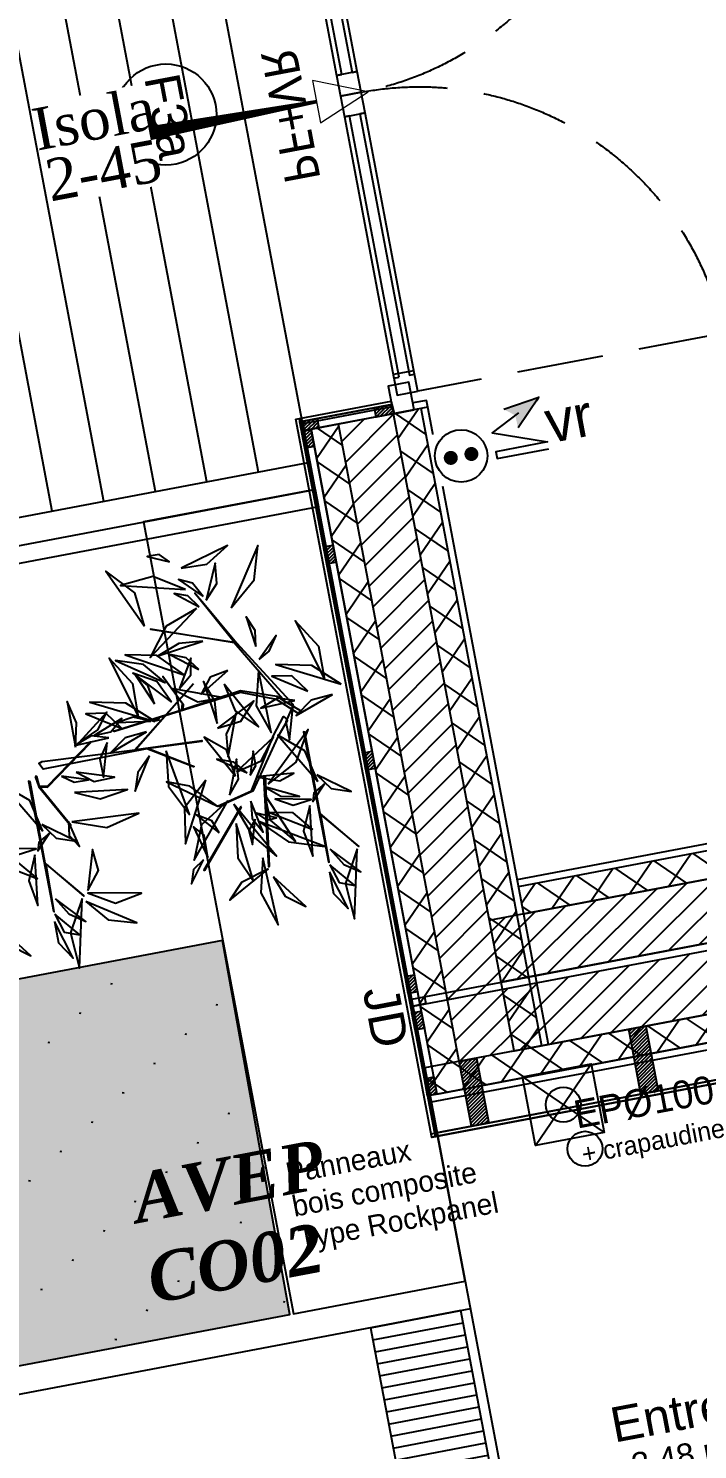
# Model space of a CAD drawing. Header units: centimetres. Extents: x 197412 to 267601, y -375791 to -305433.
# Drawn here: x 208763 to 210676, y -341285 to -337223 of the extents above; entities that cross this region are included whole.
import ezdxf

# ---------------------------------------------------------------- set-up
doc = ezdxf.new("R2010")
doc.units = ezdxf.units.CM
doc.linetypes.add('Style de ligne -2', pattern=[0.694425, 0.48607, -0.208355])
for name, color, linetype in [('3-BAT C-Niveau 0', 250, 'Continuous'), ('prlm-EAU-EPEXT', 145, 'Continuous'), ('prlm-VMC', 62, 'Continuous')]:
    doc.layers.add(name, color=color, linetype=linetype)
doc.layers.add('prlm-ELEC-CFO', color=1, linetype='Continuous', lineweight=25)
doc.styles.add('Futura Book', font='')
doc.styles.add('Futura Std Book', font='')
doc.styles.add('Helvetica', font='arial.ttf')
doc.styles.add('Lucida Grande', font='')
doc.styles.add('prlm-eau-ep', font='timesbi.ttf', dxfattribs={"height": 18})
doc.styles.add('prlm-elec-cfo', font='comic.ttf', dxfattribs={"height": 12})
doc.styles.add('prlm-vmc', font='pala.ttf', dxfattribs={"height": 14})
doc.styles.get('Futura Book').set_extended_font_data('Futura Book')
doc.styles.get('Futura Std Book').set_extended_font_data('Futura Std Book')
doc.styles.get('Lucida Grande').set_extended_font_data('Lucida Grande')
pattern_1 = [(45, (82627.55, 127994.637), (-31.2347524, 39.0434405), [])]
pattern_2 = [(45, (0, 0), (0, -1), [])]

# ---------------------------------------------------------------- blocks, each defined once
blk = doc.blocks.new('PORTE FENETRE TYPE 2')
at = {"linetype": 'Style de ligne -2', "ltscale": 50.8}
for p, q in [((6.05, 105), (6.05, 16)), ((180, 16), (180, 105))]:
    blk.add_line(p, q, dxfattribs=at)
at = {"linetype": 'Continuous', "lineweight": 25, "flags": 128}
for points in [[(1, 18), (3, 18), (3, 14)], [(184.71, 18), (183, 18), (183, 14)], [(3, 8), (3, -18), (1, -18)], [(183, 8), (183, -18), (184.71, -18)]]:
    blk.add_lwpolyline(points, dxfattribs=at)
at = {"linetype": 'Continuous', "flags": 128}
for points in [[(1, 14), (9, 14), (9, 8), (1, 8)], [(6, 16), (12, 16), (12, 10), (6, 10)], [(11, 16), (87, 16), (87, 14.5), (11, 14.5)], [(87, 16), (93, 16), (93, 10), (87, 10)], [(93, 16), (99, 16), (99, 10), (93, 10)], [(99, 16), (176, 16), (176, 14.5), (99, 14.5)], [(174, 16), (180, 16), (180, 10), (174, 10)], [(177, 14), (184.71, 14), (184.71, 8), (177, 8)], [(11, 11.5), (87, 11.5), (87, 10), (11, 10)], [(99, 11.5), (176, 11.5), (176, 10), (99, 10)]]:
    blk.add_lwpolyline(points, close=True, dxfattribs=at)
at = {"linetype": 'Style de ligne -2', "ltscale": 50.8}
for centre, start, end in [((4, 16), 0, 88.4219), ((182, 16), 91.2873, 180)]:
    blk.add_arc(centre, 89, start, end, dxfattribs=at)
at = {"insert": (70.68, 0.04), "char_height": 10.161, "attachment_point": 1, "line_spacing_factor": 0.978845, "style": 'Lucida Grande'}
blk.add_mtext('PF+VR ', dxfattribs=at)
blk = doc.blocks.new('Groupe-257-1')
at = {"linetype": 'Continuous', "flags": 128}
for points in [[(12709.45, -46717.68), (12703.08, -46713.51), (12692.8, -46711.51), (12656.7, -46722.73), (12656.49, -46722.56), (12675.94, -46716.52), (12676.22, -46714.81), (12670.53, -46707), (12676.39, -46714.9), (12676.23, -46716.41), (12692.75, -46710.97), (12703.15, -46712.64), (12705.37, -46714.03), (12690.93, -46697.33), (12666.99, -46693.44), (12690.93, -46697.13), (12679.74, -46683.11), (12681.84, -46685.53), (12691.57, -46697.33), (12707.85, -46714.94), (12707.34, -46715.14), (12705.37, -46714.03), (12709.68, -46716.62)], [(12679.34, -46709.11), (12662.8, -46727.8), (12681.7, -46725.28), (12681.68, -46725.52), (12666.45, -46727.59), (12679.53, -46732.71), (12679.36, -46732.8), (12666.03, -46727.65), (12636.35, -46733.48), (12635.09, -46731.87), (12636.06, -46731.31), (12662.51, -46727.91), (12679.15, -46709.28)], [(12634.11, -46735.52), (12635.11, -46738.47), (12644.27, -46749.64), (12644.24, -46749.46), (12635.29, -46738.51), (12637.6, -46738.61), (12649.88, -46725.95), (12649.92, -46725.69), (12637.52, -46738.43), (12635.34, -46738.38), (12634.58, -46735.51)], [(12700.94, -46761.19), (12700.82, -46761.41), (12699.4, -46735.43), (12699.79, -46735.45)], [(12693, -46744.25), (12692.81, -46744.25), (12682.29, -46762.34), (12682.55, -46762.3)]]:
    blk.add_lwpolyline(points, close=True, dxfattribs=at)
for points in [[(12706.2, -46719.44), (12703.46, -46724.23), (12696.32, -46739.71), (12686.52, -46744.18), (12686.18, -46744.01), (12695.92, -46739.64), (12702.22, -46723.86), (12705.03, -46718.42), (12706.16, -46719.34)], [(12718.11, -46759.96), (12715.76, -46746.48), (12726.58, -46755.6), (12726.52, -46755.46), (12715.54, -46746.17), (12711.19, -46722.9), (12710.75, -46722.78), (12717.89, -46759.95), (12718.13, -46760.06), (12718.12, -46759.99)], [(12639.52, -46774.1), (12637.17, -46760.62), (12647.99, -46769.74), (12647.93, -46769.6), (12636.95, -46760.31), (12632.6, -46737.05), (12632.16, -46736.92), (12639.3, -46774.09), (12639.54, -46774.21), (12639.53, -46774.14)]]:
    blk.add_lwpolyline(points, dxfattribs=at)
at = {"linetype": 'Continuous'}
for points in [[(12675.82, -46675.98, -212.86), (12683.09, -46674.91, -209.91), (12689.05, -46669.5, -208.14), (12689.05, -46669.5, -208.14), (12675.82, -46675.98, -212.86)], [(12675.82, -46675.98, -212.86), (12683.09, -46674.91, -209.91), (12689.05, -46669.5, -208.14), (12689.05, -46669.5, -208.14), (12675.82, -46675.98, -212.86)], [(12690.08, -46687.33, -223.66), (12696.63, -46679.31, -222.36), (12697.7, -46669.57, -219.58), (12697.7, -46669.57, -219.58), (12690.08, -46687.33, -223.66)], [(12672.43, -46674.15, -211.21), (12669.48, -46672.08, -209.03), (12666.09, -46672.66, -206.71), (12666.09, -46672.66, -206.71), (12672.43, -46674.15, -211.21)], [(12672.43, -46674.15, -211.21), (12669.48, -46672.08, -209.03), (12666.09, -46672.66, -206.71), (12666.09, -46672.66, -206.71), (12672.43, -46674.15, -211.21)], [(12682.94, -46685.17, -232.48), (12686.01, -46680.36, -232.45), (12685.54, -46674.59, -231.83), (12685.54, -46674.59, -231.83), (12682.94, -46685.17, -232.48)], [(12665.32, -46692.6, -215.07), (12662.59, -46683.08, -213.8), (12654.31, -46676.83, -214.42), (12654.31, -46676.83, -214.42), (12665.32, -46692.6, -215.07)], [(12676.99, -46682.08, -228.35), (12667.69, -46678.4, -229.1), (12658.48, -46680.93, -232.12), (12658.48, -46680.93, -232.12), (12676.99, -46682.08, -228.35)], [(12682.12, -46684.07, -232.75), (12679.06, -46680.33, -233.5), (12675.01, -46679.23, -235.42), (12675.01, -46679.23, -235.42), (12682.12, -46684.07, -232.75)], [(12680.92, -46687.03, -229.3), (12677.72, -46683.94, -228.25), (12673.78, -46683.25, -226.49), (12673.78, -46683.25, -226.49), (12680.92, -46687.03, -229.3)], [(12680.19, -46687.57, -228.97), (12671.48, -46692.57, -227.8), (12666.95, -46701.58, -227.09), (12666.95, -46701.58, -227.09), (12680.19, -46687.57, -228.97)], [(12697.18, -46698.43, -172.05), (12696.97, -46693.8, -171.7), (12694.35, -46689.96, -172.02), (12694.35, -46689.96, -172.02), (12697.18, -46698.43, -172.05)], [(12697.18, -46698.43, -172.05), (12696.97, -46693.8, -171.7), (12694.35, -46689.96, -172.02), (12694.35, -46689.96, -172.02), (12697.18, -46698.43, -172.05)], [(12716.82, -46707.88, -194.97), (12715.19, -46698.37, -192.57), (12708.39, -46691.07, -191.31), (12708.39, -46691.07, -191.31), (12716.82, -46707.88, -194.97)], [(12698.07, -46702.13, -171.59), (12700.98, -46699.74, -169.03), (12702.93, -46695.29, -167.96), (12702.93, -46695.29, -167.96), (12698.07, -46702.13, -171.59)], [(12681.98, -46696.85, -196.26), (12675.11, -46697.57, -195.05), (12669.26, -46701.05, -196.39), (12669.26, -46701.05, -196.39), (12681.98, -46696.85, -196.26)], [(12663.64, -46718.59, -194.97), (12662.02, -46709.09, -192.57), (12655.22, -46701.78, -191.31), (12655.22, -46701.78, -191.31), (12663.64, -46718.59, -194.97)], [(12671.33, -46708.81, -201.48), (12665.07, -46703.51, -202.35), (12657.02, -46702.44, -201.76), (12657.02, -46702.44, -201.76), (12671.33, -46708.81, -201.48)], [(12676.89, -46706.55, -207.25), (12668.83, -46700.93, -205.29), (12659.77, -46700.76, -201.98), (12659.77, -46700.76, -201.98), (12676.89, -46706.55, -207.25)], [(12680.86, -46704.98, -195.33), (12677.25, -46701.6, -195.1), (12672.53, -46700.72, -194.26), (12672.53, -46700.72, -194.26), (12680.86, -46704.98, -195.33)], [(12675.31, -46710.4, -215.21), (12678.57, -46706.45, -213.09), (12678.58, -46701.72, -210.46), (12678.58, -46701.72, -210.46), (12675.31, -46710.4, -215.21)], [(12721.53, -46709.13, -206.43), (12713.12, -46703.86, -204.4), (12702.87, -46703.59, -204.36), (12702.87, -46703.59, -204.36), (12721.53, -46709.13, -206.43)], [(12721.53, -46709.13, -206.43), (12713.12, -46703.86, -204.4), (12702.87, -46703.59, -204.36), (12702.87, -46703.59, -204.36), (12721.53, -46709.13, -206.43)], [(12673.01, -46714.33, -207.16), (12668.83, -46708.41, -205.48), (12662.02, -46706.06, -203.83), (12662.02, -46706.06, -203.83), (12673.01, -46714.33, -207.16)], [(12673.01, -46714.33, -207.16), (12668.83, -46708.41, -205.48), (12662.02, -46706.06, -203.83), (12662.02, -46706.06, -203.83), (12673.01, -46714.33, -207.16)], [(12668.21, -46714.83, -210.84), (12666.26, -46709.5, -209.98), (12662.71, -46706.61, -207.2), (12662.71, -46706.61, -207.2), (12668.21, -46714.83, -210.84)], [(12689.16, -46705.22, -184.69), (12684.09, -46707.14, -183.17), (12681.53, -46712.06, -181.63), (12681.53, -46712.06, -181.63), (12689.16, -46705.22, -184.69)], [(12697.88, -46705.26, -176.08), (12697.21, -46715.34, -174.79), (12701.48, -46722.98, -170.69), (12701.48, -46722.98, -170.69), (12697.88, -46705.26, -176.08)], [(12711.98, -46711.13, -194.21), (12707.45, -46706.76, -192.81), (12701.7, -46706.9, -190.06), (12701.7, -46706.9, -190.06), (12711.98, -46711.13, -194.21)], [(12711.98, -46711.13, -194.21), (12707.45, -46706.76, -192.81), (12701.7, -46706.9, -190.06), (12701.7, -46706.9, -190.06), (12711.98, -46711.13, -194.21)], [(12673.07, -46710.38, -188.89), (12680.57, -46714.24, -185.79), (12687.53, -46712.94, -181.22), (12687.53, -46712.94, -181.22), (12673.07, -46710.38, -188.89)], [(12686.1, -46720.42, -200.44), (12685.4, -46714.01, -199.26), (12682.16, -46708.4, -200.49), (12682.16, -46708.4, -200.49), (12686.1, -46720.42, -200.44)], [(12688.05, -46709.12, -205.3), (12691.2, -46716.76, -204.92), (12697.91, -46721.36, -203.9), (12697.91, -46721.36, -203.9), (12688.05, -46709.12, -205.3)], [(12719.02, -46712.11, -199.98), (12712.98, -46713.78, -200.36), (12708.67, -46718.16, -199.46), (12708.67, -46718.16, -199.46), (12719.02, -46712.11, -199.98)], [(12645.58, -46727.22, -183.78), (12645.86, -46720.19, -183.14), (12643.22, -46714.13, -184.94), (12643.22, -46714.13, -184.94), (12645.58, -46727.22, -183.78)], [(12668.35, -46719.84, -206.43), (12659.95, -46714.57, -204.4), (12649.69, -46714.3, -204.36), (12649.69, -46714.3, -204.36), (12668.35, -46719.84, -206.43)], [(12668.35, -46719.84, -206.43), (12659.95, -46714.57, -204.4), (12649.69, -46714.3, -204.36), (12649.69, -46714.3, -204.36), (12668.35, -46719.84, -206.43)], [(12686.18, -46721.77, -200.73), (12692.87, -46719.76, -197.34), (12696.57, -46713.97, -193.77), (12696.57, -46713.97, -193.77), (12686.18, -46721.77, -200.73)], [(12686.18, -46721.77, -200.73), (12692.87, -46719.76, -197.34), (12696.57, -46713.97, -193.77), (12696.57, -46713.97, -193.77), (12686.18, -46721.77, -200.73)], [(12708.28, -46713.84, -183.73), (12703.29, -46713.19, -181.29), (12698.6, -46716.02, -179.52), (12698.6, -46716.02, -179.52), (12708.28, -46713.84, -183.73)], [(12707.79, -46715.09, -183.47), (12705.71, -46719.93, -183.7), (12706.73, -46725.04, -184.07), (12706.73, -46725.04, -184.07), (12707.79, -46715.09, -183.47)], [(12707.79, -46715.09, -183.47), (12705.71, -46719.93, -183.7), (12706.73, -46725.04, -184.07), (12706.73, -46725.04, -184.07), (12707.79, -46715.09, -183.47)], [(12646.59, -46725.95, -176.88), (12652.01, -46722.22, -176.9), (12654.56, -46717.18, -174.04), (12654.56, -46717.18, -174.04), (12646.59, -46725.95, -176.88)], [(12658.81, -46721.84, -194.21), (12654.28, -46717.47, -192.81), (12648.52, -46717.61, -190.06), (12648.52, -46717.61, -190.06), (12658.81, -46721.84, -194.21)], [(12658.81, -46721.84, -194.21), (12654.28, -46717.47, -192.81), (12648.52, -46717.61, -190.06), (12648.52, -46717.61, -190.06), (12658.81, -46721.84, -194.21)], [(12650.9, -46723.87, -161.32), (12655.72, -46722.79, -161.24), (12658.83, -46718.97, -160.95), (12658.83, -46718.97, -160.95), (12650.9, -46723.87, -161.32)], [(12667.14, -46719.72, -223.21), (12662.05, -46718.63, -222.61), (12657.62, -46720.16, -220.88), (12657.62, -46720.16, -220.88), (12667.14, -46719.72, -223.21)], [(12667.14, -46719.72, -223.21), (12662.05, -46718.63, -222.61), (12657.62, -46720.16, -220.88), (12657.62, -46720.16, -220.88), (12667.14, -46719.72, -223.21)], [(12669.59, -46719.33, -203.84), (12669.49, -46719.1, -203.87), (12667.81, -46719.55, -202.04), (12667.91, -46719.77, -202.02), (12669.59, -46719.33, -203.84)], [(12691.5, -46717.4, -185.42), (12688.63, -46723.5, -185.31), (12689.27, -46729.97, -184.01), (12689.27, -46729.97, -184.01), (12691.5, -46717.4, -185.42)], [(12655.1, -46724.55, -183.73), (12650.11, -46723.91, -181.29), (12645.43, -46726.73, -179.52), (12645.43, -46726.73, -179.52), (12655.1, -46724.55, -183.73)], [(12665.84, -46722.83, -199.98), (12659.8, -46724.49, -200.36), (12655.5, -46728.87, -199.46), (12655.5, -46728.87, -199.46), (12665.84, -46722.83, -199.98)], [(12691.34, -46735.46, -210.57), (12688.75, -46727.89, -206.9), (12682.38, -46724.3, -202.54), (12682.38, -46724.3, -202.54), (12691.34, -46735.46, -210.57)], [(12700.71, -46737.75, -204.31), (12708.7, -46731.45, -204.16), (12712.06, -46722.11, -202.67), (12712.06, -46722.11, -202.67), (12700.71, -46737.75, -204.31)], [(12714.89, -46737.03, -178.9), (12711.18, -46728.26, -176.01), (12703.45, -46723.78, -172.29), (12703.45, -46723.78, -172.29), (12714.89, -46737.03, -178.9)], [(12714.89, -46737.03, -178.9), (12711.18, -46728.26, -176.01), (12703.45, -46723.78, -172.29), (12703.45, -46723.78, -172.29), (12714.89, -46737.03, -178.9)], [(12654.61, -46725.8, -183.47), (12652.53, -46730.64, -183.7), (12653.55, -46735.76, -184.07), (12653.55, -46735.76, -184.07), (12654.61, -46725.8, -183.47)], [(12654.61, -46725.8, -183.47), (12652.53, -46730.64, -183.7), (12653.55, -46735.76, -184.07), (12653.55, -46735.76, -184.07), (12654.61, -46725.8, -183.47)], [(12671.51, -46728.26, -225.36), (12672.14, -46738.38, -224.7), (12678.22, -46746.42, -224), (12678.22, -46746.42, -224), (12671.51, -46728.26, -225.36)], [(12691.58, -46734.24, -217.22), (12698.66, -46731.05, -219.34), (12702.2, -46724.34, -221.55), (12702.2, -46724.34, -221.55), (12691.58, -46734.24, -217.22)], [(12695.54, -46735.22, -202.35), (12697.13, -46732.41, -200.21), (12696.41, -46728.36, -199.09), (12696.41, -46728.36, -199.09), (12695.54, -46735.22, -202.35)], [(12666.73, -46729.67, -228.81), (12663.41, -46734.41, -229.15), (12662.61, -46739.73, -227.32), (12662.61, -46739.73, -227.32), (12666.73, -46729.67, -228.81)], [(12694.64, -46734.52, -202.12), (12690.81, -46731.48, -201.54), (12686.01, -46730.62, -202.14), (12686.01, -46730.62, -202.14), (12694.64, -46734.52, -202.12)], [(12689.63, -46740.93, -199.77), (12692.18, -46736.36, -197.57), (12691.6, -46730.65, -196.35), (12691.6, -46730.65, -196.35), (12689.63, -46740.93, -199.77)], [(12641.61, -46735.44, -197.01), (12645.2, -46737.2, -196.39), (12649.28, -46736.51, -196.61), (12649.28, -46736.51, -196.61), (12641.61, -46735.44, -197.01)], [(12645.83, -46734.31, -186.16), (12650.96, -46736.95, -185.75), (12656.7, -46735.74, -185.13), (12656.7, -46735.74, -185.13), (12645.83, -46734.31, -186.16)], [(12697.25, -46735.69, -198.87), (12703.98, -46736.79, -195.41), (12707.99, -46734.65, -190.33), (12707.99, -46734.65, -190.33), (12697.25, -46735.69, -198.87)], [(12714.55, -46735.11, -207.06), (12718.67, -46739, -208.24), (12724.38, -46739.86, -209.24), (12724.38, -46739.86, -209.24), (12714.55, -46735.11, -207.06)], [(12636.29, -46751.17, -178.9), (12632.58, -46742.4, -176.01), (12624.86, -46737.92, -172.29), (12624.86, -46737.92, -172.29), (12636.29, -46751.17, -178.9)], [(12636.29, -46751.17, -178.9), (12632.58, -46742.4, -176.01), (12624.86, -46737.92, -172.29), (12624.86, -46737.92, -172.29), (12636.29, -46751.17, -178.9)], [(12645.33, -46740.13, -247.3), (12652.69, -46741.96, -244.69), (12660.45, -46739.31, -243.35), (12660.45, -46739.31, -243.35), (12645.33, -46740.13, -247.3)], [(12645.33, -46740.13, -247.3), (12652.69, -46741.96, -244.69), (12660.45, -46739.31, -243.35), (12660.45, -46739.31, -243.35), (12645.33, -46740.13, -247.3)], [(12686.18, -46744.01, -197.23), (12678.3, -46738.34, -194.28), (12671.56, -46737.07, -188.42), (12671.56, -46737.07, -188.42), (12686.18, -46744.01, -197.23)], [(12682.89, -46736.61, -220.85), (12676.73, -46744.53, -221.31), (12677.02, -46754.79, -222.56), (12677.02, -46754.79, -222.56), (12682.89, -46736.61, -220.85)], [(12699.62, -46738.55, -204.62), (12704.31, -46741.17, -205.07), (12709.61, -46741.25, -204.23), (12709.61, -46741.25, -204.23), (12699.62, -46738.55, -204.62)], [(12716.76, -46737.61, -177.75), (12713.72, -46740.19, -175.38), (12713.46, -46742.67, -172.12), (12713.46, -46742.67, -172.12), (12716.76, -46737.61, -177.75)], [(12689.18, -46742.55, -220.09), (12681.59, -46749.42, -220.53), (12679.49, -46759.43, -219.34), (12679.49, -46759.43, -219.34), (12689.18, -46742.55, -220.09)], [(12690.87, -46743.45, -210.1), (12696.2, -46752.53, -209.96), (12703.01, -46758.31, -205.95), (12703.01, -46758.31, -205.95), (12690.87, -46743.45, -210.1)], [(12695.68, -46742.61, -207.72), (12696.06, -46747.58, -206.62), (12699.25, -46751.48, -205.86), (12699.25, -46751.48, -205.86), (12695.68, -46742.61, -207.72)], [(12699.6, -46740.65, -233.25), (12701.27, -46748.03, -238.65), (12708.49, -46754.14, -241.93), (12708.49, -46754.14, -241.93), (12699.6, -46740.65, -233.25)], [(12702.61, -46741.92, -229.03), (12707.8, -46743.71, -227.48), (12712.95, -46742.09, -225.66), (12712.95, -46742.09, -225.66), (12702.61, -46741.92, -229.03)], [(12712.59, -46743.84, -200.41), (12710.81, -46751.23, -200.32), (12713.45, -46758.3, -200.54), (12713.45, -46758.3, -200.54), (12712.59, -46743.84, -200.41)], [(12643.56, -46748.42, -179.83), (12643.81, -46752.46, -178.67), (12646.78, -46755.56, -177.99), (12646.78, -46755.56, -177.99), (12643.56, -46748.42, -179.83)], [(12644.55, -46748.5, -179.52), (12654.53, -46750.17, -178.73), (12663.71, -46746.05, -177.91), (12663.71, -46746.05, -177.91), (12644.55, -46748.5, -179.52)], [(12686.67, -46751.68, -218.46), (12684.52, -46748.22, -216.39), (12680.08, -46746.49, -215.43), (12680.08, -46746.49, -215.43), (12686.67, -46751.68, -218.46)], [(12696.98, -46747.74, -213.12), (12695.13, -46750.97, -210.71), (12696.18, -46755.03, -208.62), (12696.18, -46755.03, -208.62), (12696.98, -46747.74, -213.12)], [(12696.98, -46747.74, -213.12), (12695.13, -46750.97, -210.71), (12696.18, -46755.03, -208.62), (12696.18, -46755.03, -208.62), (12696.98, -46747.74, -213.12)], [(12697.31, -46746.08, -212.09), (12700.31, -46748.01, -209.87), (12703, -46747.37, -207.1), (12703, -46747.37, -207.1), (12697.31, -46746.08, -212.09)], [(12697.31, -46746.08, -212.09), (12700.31, -46748.01, -209.87), (12703, -46747.37, -207.1), (12703, -46747.37, -207.1), (12697.31, -46746.08, -212.09)], [(12698.03, -46748.39, -212.64), (12706.49, -46754.24, -211.07), (12716.82, -46755.54, -212.06), (12716.82, -46755.54, -212.06), (12698.03, -46748.39, -212.64)], [(12698.03, -46748.39, -212.64), (12706.49, -46754.24, -211.07), (12716.82, -46755.54, -212.06), (12716.82, -46755.54, -212.06), (12698.03, -46748.39, -212.64)], [(12713.43, -46750.66, -189.87), (12707.78, -46745.96, -186.93), (12701, -46745.84, -183.27), (12701, -46745.84, -183.27), (12713.43, -46750.66, -189.87)], [(12638.17, -46751.75, -177.75), (12635.13, -46754.34, -175.38), (12634.87, -46756.82, -172.12), (12634.87, -46756.82, -172.12), (12638.17, -46751.75, -177.75)], [(12635.96, -46749.26, -207.06), (12640.08, -46753.14, -208.24), (12645.79, -46754, -209.24), (12645.79, -46754, -209.24), (12635.96, -46749.26, -207.06)], [(12683.43, -46758.73, -202.5), (12682.41, -46752.33, -200.11), (12679.36, -46749.9, -195.35), (12679.36, -46749.9, -195.35), (12683.43, -46758.73, -202.5)], [(12691.47, -46748.97, -221.24), (12691.97, -46758.77, -218.96), (12696.47, -46765.5, -214.31), (12696.47, -46765.5, -214.31), (12691.47, -46748.97, -221.24)], [(12624.02, -46756.06, -229.03), (12629.21, -46757.85, -227.48), (12634.36, -46756.23, -225.66), (12634.36, -46756.23, -225.66), (12624.02, -46756.06, -229.03)], [(12649.15, -46768.14, -181.99), (12652.15, -46762.4, -181.12), (12650.42, -46756.41, -179.03), (12650.42, -46756.41, -179.03), (12649.15, -46768.14, -181.99)], [(12718.42, -46756.37, -186.97), (12722.26, -46760.68, -187.38), (12727.15, -46762.85, -185.5), (12727.15, -46762.85, -185.5), (12718.42, -46756.37, -186.97)], [(12726.08, -46756.24, -186.41), (12722.78, -46766.11, -187.61), (12725.34, -46776.21, -186.97), (12725.34, -46776.21, -186.97), (12726.08, -46756.24, -186.41)], [(12634.84, -46764.8, -189.87), (12629.18, -46760.11, -186.93), (12622.41, -46759.99, -183.27), (12622.41, -46759.99, -183.27), (12634.84, -46764.8, -189.87)], [(12634, -46757.98, -200.41), (12632.22, -46765.37, -200.32), (12634.86, -46772.44, -200.54), (12634.86, -46772.44, -200.54), (12634, -46757.98, -200.41)], [(12682.19, -46759.37, -211.6), (12679.3, -46762.17, -211.07), (12678.72, -46766.27, -211.1), (12678.72, -46766.27, -211.1), (12682.19, -46759.37, -211.6)], [(12699.11, -46758.82, -223.19), (12698.54, -46768.83, -225.59), (12703.56, -46778, -225.79), (12703.56, -46778, -225.79), (12699.11, -46758.82, -223.19)], [(12699.11, -46758.82, -223.19), (12698.54, -46768.83, -225.59), (12703.56, -46778, -225.79), (12703.56, -46778, -225.79), (12699.11, -46758.82, -223.19)], [(12718.3, -46760.78, -174.58), (12720.94, -46765.87, -172.2), (12725.44, -46766.69, -168.43), (12725.44, -46766.69, -168.43), (12718.3, -46760.78, -174.58)], [(12700.74, -46761.91, -214.21), (12693.06, -46765.87, -211.43), (12689.68, -46770.95, -206.15), (12689.68, -46770.95, -206.15), (12700.74, -46761.91, -214.21)], [(12702.22, -46764.26, -215.73), (12705.57, -46769.73, -216.78), (12711.4, -46772.67, -215.22), (12711.4, -46772.67, -215.22), (12702.22, -46764.26, -215.73)], [(12702.22, -46764.26, -215.73), (12705.57, -46769.73, -216.78), (12711.4, -46772.67, -215.22), (12711.4, -46772.67, -215.22), (12702.22, -46764.26, -215.73)], [(12718.17, -46762.85, -174.84), (12719.31, -46768.98, -175.45), (12723.49, -46773.29, -176.76), (12723.49, -46773.29, -176.76), (12718.17, -46762.85, -174.84)], [(12648.99, -46768.84, -182.25), (12657.06, -46771.81, -178.08), (12664.45, -46768.9, -173.29), (12664.45, -46768.9, -173.29), (12648.99, -46768.84, -182.25)], [(12639.83, -46770.52, -186.97), (12643.67, -46774.82, -187.38), (12648.56, -46776.99, -185.5), (12648.56, -46776.99, -185.5), (12639.83, -46770.52, -186.97)], [(12647.49, -46770.39, -186.41), (12644.19, -46780.26, -187.61), (12646.75, -46790.36, -186.97), (12646.75, -46790.36, -186.97), (12647.49, -46770.39, -186.41)], [(12648.58, -46771.29, -186.4), (12654.97, -46776.54, -186.75), (12663.17, -46777.38, -187), (12663.17, -46777.38, -187), (12648.58, -46771.29, -186.4)], [(12639.58, -46777, -174.84), (12640.72, -46783.12, -175.45), (12644.9, -46787.44, -176.76), (12644.9, -46787.44, -176.76), (12639.58, -46777, -174.84)], [(12639.7, -46774.93, -174.58), (12642.35, -46780.01, -172.2), (12646.85, -46780.83, -168.43), (12646.85, -46780.83, -168.43), (12639.7, -46774.93, -174.58)], [(12623.63, -46778.4, -215.73), (12626.98, -46783.88, -216.78), (12632.8, -46786.81, -215.22), (12632.8, -46786.81, -215.22), (12623.63, -46778.4, -215.73)], [(12623.63, -46778.4, -215.73), (12626.98, -46783.88, -216.78), (12632.8, -46786.81, -215.22), (12632.8, -46786.81, -215.22), (12623.63, -46778.4, -215.73)]]:
    blk.add_polyline3d(points, dxfattribs=at)
blk = doc.blocks.new('Groupe-261-1')
blk.add_blockref('Groupe-257-1', (0, 0))
blk = doc.blocks.new('Groupe-378-1')
at = {"linetype": 'Continuous'}
for p, q in [((12741.73, -46799.22), (13089.33, -46733.39)), ((12742.1, -46801.17), (13089.7, -46735.34))]:
    blk.add_line(p, q, dxfattribs=at)
at = {"linetype": 'Continuous', "lineweight": 25, "flags": 128}
blk.add_lwpolyline([(12741.73, -46799.22), (12745.34, -46798.54), (12745.7, -46800.49), (12742.1, -46801.17)], dxfattribs=at)
blk = doc.blocks.new('Groupe-418-1')
at = {"linetype": 'Continuous'}
blk.add_circle((12671.42, -46546.34), 14.45, dxfattribs=at)
at = {"insert": (12675.12, -46533.93), "char_height": 10.087, "attachment_point": 1, "rotation": 280.7236, "line_spacing_factor": 0.834288, "style": 'Helvetica'}
blk.add_mtext('F3a', dxfattribs=at)
blk = doc.blocks.new('Groupe-423-1')
at = {"linetype": 'Continuous'}
h = blk.add_hatch(dxfattribs=at)
h.set_pattern_fill('BOIS 45', color=256, style=0, pattern_type=2)
h.set_pattern_definition(pattern_2)
h.paths.add_polyline_path([(12736.5, -46631.87), (12731.58, -46632.8), (12731.08, -46630.14), (12735.99, -46629.21)])
h = blk.add_hatch(dxfattribs=at)
h.set_pattern_fill('BOIS 45', color=256, style=0, pattern_type=2)
h.set_pattern_definition(pattern_2)
h.paths.add_polyline_path([(12715.18, -46635.9), (12710.26, -46636.84), (12709.76, -46634.18), (12714.67, -46633.25)])
h = blk.add_hatch(dxfattribs=at)
h.set_pattern_fill('BOIS 45', color=256, style=0, pattern_type=2)
h.set_pattern_definition(pattern_2)
h.paths.add_polyline_path([(12712.92, -46636.33), (12713.85, -46641.25), (12711.19, -46641.75), (12710.26, -46636.84)])
h = blk.add_hatch(dxfattribs=at)
h.set_pattern_fill('BOIS 45', color=256, style=0, pattern_type=2)
h.set_pattern_definition(pattern_2)
h.paths.add_polyline_path([(12719.18, -46669.4), (12720.11, -46674.31), (12717.46, -46674.82), (12716.53, -46669.9)])
h = blk.add_hatch(dxfattribs=at)
h.set_pattern_fill('BOIS 45', color=256, style=0, pattern_type=2)
h.set_pattern_definition(pattern_2)
h.paths.add_polyline_path([(12730.34, -46728.35), (12731.27, -46733.27), (12728.62, -46733.77), (12727.69, -46728.85)])
h = blk.add_hatch(dxfattribs=at)
h.set_pattern_fill('BOIS 45', color=256, style=0, pattern_type=2)
h.set_pattern_definition(pattern_2)
h.paths.add_polyline_path([(12742.44, -46792.22), (12743.37, -46797.13), (12740.72, -46797.63), (12739.78, -46792.72)])
h = blk.add_hatch(dxfattribs=at)
h.set_pattern_fill('BOIS 45', color=256, style=0, pattern_type=2)
h.set_pattern_definition(pattern_2)
h.paths.add_polyline_path([(12742.69, -46808.05), (12741.76, -46803.13), (12744.41, -46802.63), (12745.34, -46807.54)])
h = blk.add_hatch(dxfattribs=at)
h.set_pattern_fill('BOIS 45', color=256, style=0, pattern_type=2)
h.set_pattern_definition(pattern_2)
h.paths.add_polyline_path([(12812.14, -46825.43), (12807.22, -46826.37), (12803.71, -46807.82), (12808.62, -46806.89)])
h = blk.add_hatch(dxfattribs=at)
h.set_pattern_fill('BOIS 45', color=256, style=0, pattern_type=2)
h.set_pattern_definition(pattern_2)
h.paths.add_polyline_path([(12763.7, -46834.61), (12758.78, -46835.54), (12755.27, -46816.99), (12760.18, -46816.06)])
h = blk.add_hatch(dxfattribs=at)
h.set_pattern_fill('BOIS 45', color=256, style=0, pattern_type=2)
h.set_pattern_definition(pattern_2)
h.paths.add_polyline_path([(12747.97, -46821.43), (12748.9, -46826.34), (12746.25, -46826.85), (12745.32, -46821.93)])
at = {"linetype": 'Continuous', "flags": 128}
for points in [[(12709.76, -46634.18), (12709.58, -46633.2), (12735.81, -46628.23), (12735.99, -46629.21)], [(12712.92, -46636.33), (12748.9, -46826.34), (13127.43, -46754.66), (13129.49, -46765.33), (12748.26, -46837.53), (12709.76, -46634.18), (12735.99, -46629.21), (12736.68, -46631.83)], [(12736.5, -46631.87), (12731.58, -46632.8), (12731.08, -46630.14), (12735.99, -46629.21)], [(12708.59, -46633.39), (12709.58, -46633.2), (12748.46, -46838.51), (12747.47, -46838.7)], [(12715.18, -46635.9), (12710.26, -46636.84), (12709.76, -46634.18), (12714.67, -46633.25)], [(12712.92, -46636.33), (12713.85, -46641.25), (12711.19, -46641.75), (12710.26, -46636.84)], [(12719.18, -46669.4), (12720.11, -46674.31), (12717.46, -46674.82), (12716.53, -46669.9)], [(12730.34, -46728.35), (12731.27, -46733.27), (12728.62, -46733.77), (12727.69, -46728.85)], [(12742.44, -46792.22), (12743.37, -46797.13), (12740.72, -46797.63), (12739.78, -46792.72)], [(12742.69, -46808.05), (12741.76, -46803.13), (12744.41, -46802.63), (12745.34, -46807.54)], [(12906.15, -46807.63), (12906.33, -46808.61), (12748.46, -46838.51), (12748.27, -46837.53)], [(12812.14, -46825.43), (12807.22, -46826.37), (12803.71, -46807.82), (12808.62, -46806.89)], [(12763.7, -46834.61), (12758.78, -46835.54), (12755.27, -46816.99), (12760.18, -46816.06)], [(12747.97, -46821.43), (12748.9, -46826.34), (12746.25, -46826.85), (12745.32, -46821.93)]]:
    blk.add_lwpolyline(points, close=True, dxfattribs=at)
blk = doc.blocks.new('Groupe-456-1')
at = {"linetype": 'Continuous'}
for p, q in [((12729.89, -46893.14), (12755.72, -46888.24)), ((12730.54, -46896.57), (12756.37, -46891.68)), ((12731.2, -46900.01), (12757.02, -46895.12)), ((12731.85, -46903.45), (12757.67, -46898.56)), ((12732.5, -46906.89), (12758.32, -46902)), ((12733.15, -46910.33), (12758.97, -46905.44)), ((12733.8, -46913.77), (12759.62, -46908.88)), ((12734.45, -46917.21), (12760.27, -46912.32)), ((12735.1, -46920.65), (12760.93, -46915.76)), ((12735.75, -46924.09), (12761.58, -46919.19)), ((12736.41, -46927.52), (12762.23, -46922.63)), ((12737.06, -46930.96), (12762.88, -46926.07)), ((12737.71, -46934.4), (12763.53, -46929.51)), ((12738.36, -46937.84), (12764.18, -46932.95)), ((12739.01, -46941.28), (12764.83, -46936.39)), ((12739.66, -46944.72), (12765.48, -46939.83)), ((12740.31, -46948.16), (12766.14, -46943.27)), ((12740.96, -46951.6), (12766.79, -46946.71)), ((12741.62, -46955.04), (12767.44, -46950.14)), ((12742.27, -46958.47), (12768.09, -46953.58)), ((12742.92, -46961.91), (12768.74, -46957.02)), ((12743.57, -46965.35), (12769.39, -46960.46)), ((12744.22, -46968.79), (12770.04, -46963.9)), ((12744.87, -46972.23), (12770.69, -46967.34)), ((12745.52, -46975.67), (12771.35, -46970.78)), ((12746.17, -46979.11), (12772, -46974.22)), ((12746.83, -46982.55), (12772.65, -46977.66)), ((12747.48, -46985.98), (12773.3, -46981.09)), ((12748.13, -46989.42), (12773.95, -46984.53)), ((12748.78, -46992.86), (12774.6, -46987.97)), ((12749.43, -46996.3), (12775.25, -46991.41)), ((12750.08, -46999.74), (12775.9, -46994.85)), ((12750.73, -47003.18), (12776.56, -46998.29)), ((12751.38, -47006.62), (12777.21, -47001.73)), ((12752.04, -47010.06), (12777.86, -47005.17)), ((12752.69, -47013.5), (12778.51, -47008.61)), ((12753.34, -47016.93), (12779.16, -47012.04)), ((12753.99, -47020.37), (12779.81, -47015.48)), ((12754.64, -47023.81), (12780.46, -47018.92)), ((12755.29, -47027.25), (12781.11, -47022.36)), ((12755.94, -47030.69), (12781.77, -47025.8)), ((12756.59, -47034.13), (12782.42, -47029.24)), ((12757.25, -47037.57), (12783.07, -47032.68)), ((12757.9, -47041.01), (12783.72, -47036.12)), ((12758.55, -47044.45), (12784.37, -47039.56)), ((12759.2, -47047.88), (12785.02, -47042.99)), ((12759.85, -47051.32), (12785.67, -47046.43)), ((12760.5, -47054.76), (12786.32, -47049.87)), ((12761.15, -47058.2), (12786.98, -47053.31)), ((12761.8, -47061.64), (12787.63, -47056.75)), ((12762.46, -47065.08), (12788.28, -47060.19)), ((12763.11, -47068.52), (12788.93, -47063.63)), ((12763.76, -47071.96), (12789.58, -47067.07)), ((12764.41, -47075.4), (12790.23, -47070.51)), ((12765.06, -47078.83), (12790.88, -47073.94))]:
    blk.add_line(p, q, dxfattribs=at)
at = {"linetype": 'Continuous', "flags": 128}
blk.add_lwpolyline([(12755.72, -46888.24), (12729.89, -46893.14), (12765.21, -47079.65), (12791.03, -47078.28), (12791.72, -47078.35)], close=True, dxfattribs=at)
blk = doc.blocks.new('xi.VR')
at = {"layer": 'prlm-ELEC-CFO', "lineweight": 5}
blk.add_hatch(color=0, dxfattribs=at).paths.add_polyline_path([(-3, 6), (-0.1, 3.7), (0, 0), (7.5, 7.5)])
at = {"layer": 'prlm-ELEC-CFO', "color": 0}
for points in [[(0.95, 4.23), (-7.5, 0), (7.5, -5.5), (-7.5, -5.5), (-7.5, -7.5), (7.5, -7.5)], [(-3, 6), (7.5, 7.5), (0, 0)]]:
    blk.add_lwpolyline(points, dxfattribs=at)
blk = doc.blocks.new('xi.PC')
at = {"color": 0, "lineweight": 5}
blk.add_wipeout([(-7.5, -7.5), (7.5, -7.5), (7.5, 7.5), (-7.5, 7.5)], dxfattribs=at).dxf.layer = 'prlm-ELEC-CFO'
at = {"layer": 'prlm-ELEC-CFO', "color": 0, "linetype": 'ByBlock', "lineweight": 5, "const_width": 2}
for points in [[(-4, 0, 1), (-2, 0, 1)], [(2, 0, 1), (4, 0, 1)]]:
    blk.add_lwpolyline(points, format="xyb", close=True, dxfattribs=at)
at = {"layer": 'prlm-ELEC-CFO', "color": 0, "linetype": 'ByBlock', "lineweight": -2}
blk.add_circle((0, 0), 7.5, dxfattribs=at)
blk = doc.blocks.new('xi.avext')
at = {"layer": 'prlm-EAU-EPEXT'}
blk.add_lwpolyline([(-10, 10), (10, 10), (10, -10), (-10, -10)], close=True, dxfattribs=at)
for points in [[(-10, 10), (10, -10)], [(-10, -10), (10, 10)]]:
    blk.add_lwpolyline(points, dxfattribs=at)
blk.add_circle((0, 0), 5, dxfattribs=at)
blk = doc.blocks.new('xi.EA')
at = {"layer": 'prlm-VMC', "color": 0, "linetype": 'ByBlock', "lineweight": 5, "flags": 128}
blk.add_lwpolyline([(-6.17, -15), (6.17, -15), (0, 0)], close=True, dxfattribs=at)
at = {"layer": 'prlm-VMC', "color": 0, "linetype": 'ByBlock', "lineweight": -2, "flags": 128}
blk.add_lwpolyline([(0, -15, 1, 4, 0), (0, -63.63, 1, 1, 0)], format="xyseb", dxfattribs=at)
at = {"layer": 'prlm-VMC', "color": 0, "linetype": 'ByBlock', "lineweight": 5}
blk.add_solid([(0, 0), (6.17, -15), (-6.17, -15), (0, 0)], dxfattribs=at)

msp = doc.modelspace()

# ---------------------------------------------------------------- hatches: boundary and pattern name
at = {"layer": '3-BAT C-Niveau 0'}
h = msp.add_hatch(dxfattribs=at)
h.set_pattern_fill('MURS MACONNERIE-2', color=256, scale=10, style=0, pattern_type=2)
h.set_pattern_definition(pattern_1)
h.paths.add_polyline_path([(209994.4, -340175.3), (210151.6, -340145.5), (209806.6, -338324), (209649.4, -338353.8)])
h = msp.add_hatch(dxfattribs=at)
h.set_pattern_fill('02_ISOLANT', color=256, scale=10, angle=100.7236, style=0, pattern_type=2)
h.set_pattern_definition([(145.723595, (82441.66, 127994.64), (-45.054865, -66.106423), []), (235.723595, (82441.66, 127994.64), (-66.106423, 45.054865), [])])
h.paths.add_polyline_path([(210151.6, -340145.5), (210230.2, -340130.6), (209885.2, -338309.1), (209806.6, -338324)])
h = msp.add_hatch(dxfattribs=at)
h.set_pattern_fill('02_ISOLANT', color=256, scale=10, angle=100.7236, style=0, pattern_type=2)
h.set_pattern_definition([(145.723595, (82441.66, 127994.64), (-45.054865, -66.106423), []), (235.723595, (82441.66, 127994.64), (-66.106423, 45.054865), [])])
h.paths.add_polyline_path([(209915.8, -340190.2), (209994.4, -340175.3), (209649.4, -338353.8), (209570.8, -338368.7)])
h = msp.add_hatch(dxfattribs=at)
h.set_pattern_fill('02_ISOLANT', color=256, scale=10, angle=10.7236, style=0, pattern_type=2)
h.set_pattern_definition([(55.723595, (82441.66, 127994.64), (-66.106423, 45.054865), []), (145.723595, (82441.66, 127994.64), (45.054865, 66.106423), [])])
h.paths.add_polyline_path([(210164.2, -339675), (210179.1, -339753.6), (216904.8, -338479.9), (216889.9, -338401.3)])
h = msp.add_hatch(dxfattribs=at)
h.set_pattern_fill('MURS MACONNERIE-2', color=256, scale=10, style=0, pattern_type=2)
h.set_pattern_definition(pattern_1)
h.paths.add_polyline_path([(217115.1, -338623.2), (216904.8, -338479.9), (210079.5, -339772.4), (210113, -339949.3)])
h = msp.add_hatch(dxfattribs=at)
h.set_pattern_fill('MURS MACONNERIE-2', color=256, scale=10, style=0, pattern_type=2)
h.set_pattern_definition(pattern_1)
h.paths.add_polyline_path([(210114.1, -339969.4), (210147.6, -340146.3), (217152.3, -338819.7), (217118.9, -338642.9)])
h = msp.add_hatch(dxfattribs=at)
h.set_pattern_fill('02_ISOLANT', color=256, scale=10, angle=-169.2764, style=0, pattern_type=2)
h.set_pattern_definition([(235.723595, (82441.66, 127994.64), (66.106423, -45.054865), []), (325.723595, (82441.66, 127994.64), (-45.054865, -66.106423), [])])
h.paths.add_polyline_path([(213379.2, -339615.7), (213364.3, -339537.1), (209896.1, -340193.9), (209911, -340272.5)])
h = msp.add_hatch(dxfattribs=at)
h.set_pattern_fill('TOITURE TERRASSE', color=256, scale=10, style=0, pattern_type=2)
h.set_pattern_definition([(348.838657137, (264648449.54, 71227537.28), (89.223062904, 83.81872092), [5, -302.6575])])
h.paths.add_polyline_path([(209318.2, -339829.5), (204036.3, -340829.8), (204139.2, -341373.3), (204228.4, -341543.4), (204286.9, -341611.3), (204395.1, -341698), (204452.9, -341734.5), (204597.7, -341780.4), (204672.3, -341791.5), (204814.1, -341787.6), (209510.7, -340898.8)])
h = msp.add_hatch(dxfattribs=at)
h.set_pattern_fill('TOITURE TERRASSE-1', color=256, scale=10, style=0, pattern_type=2)
h.set_pattern_definition([(348.838657137, (264648452.07, 71227536.78), (89.223062904, 83.81872092), [5, -302.6575]), (348.838657137, (264648452.2, 71227536.76), (89.223062904, 83.81872092), [5, -302.6575]), (348.838657137, (264648455.01, 71227536.2), (89.223062904, 83.81872092), [5, -302.6575]), (348.838657137, (264648455.13, 71227536.18), (89.223062904, 83.81872092), [5, -302.6575]), (318.83865714, (264648449.54, 71227537.28), (208.77989109, 33.989630885), [5, -167.4025]), (318.83865714, (264648450.63, 71227536.33), (208.77989109, 33.989630885), [5, -167.4025]), (318.83865714, (264648450.73, 71227536.24), (208.77989109, 33.989630885), [5, -167.4025]), (318.83865714, (264648452.49, 71227534.7), (208.77989109, 33.989630885), [5, -167.4025]), (318.83865714, (264648452.58, 71227534.62), (208.77989109, 33.989630885), [5, -167.4025]), (278.838657137, (264648397.95, 71227595.92), (130.884040778, -148.235640366), [5, -290.275]), (278.838657137, (264648398.1, 71227595), (130.884040778, -148.235640366), [5, -290.275]), (278.838657137, (264648398.11, 71227594.87), (130.884040778, -148.235640366), [5, -290.275]), (278.838657137, (264648398.58, 71227591.88), (130.884040778, -148.235640366), [5, -290.275]), (278.838657137, (264648398.6, 71227591.75), (130.884040778, -148.235640366), [5, -290.275]), (268.83865714, (264648397.95, 71227595.92), (167.92873515, -106.51143655), [5, -171.53]), (268.83865714, (264648397.94, 71227595.4), (167.92873515, -106.51143655), [5, -171.53]), (268.83865714, (264648397.94, 71227595.26), (167.92873515, -106.51143655), [5, -171.53]), (268.83865714, (264648397.9, 71227593.23), (167.92873515, -106.51143655), [5, -171.53]), (268.83865714, (264648397.9, 71227593.1), (167.92873515, -106.51143655), [5, -171.53])])
h.paths.add_polyline_path([(209318.2, -339829.5), (204036.3, -340829.8), (204139.2, -341373.3), (204228.4, -341543.4), (204286.9, -341611.3), (204395.1, -341698), (204452.9, -341734.5), (204597.7, -341780.4), (204672.3, -341791.5), (204814.1, -341787.6), (209510.7, -340898.8)])

# ---------------------------------------------------------------- linework, layer by layer
at = {"linetype": 'Continuous'}
msp.add_circle((210354.1, -340425.2), 50, dxfattribs=at)
at = {"layer": '3-BAT C-Niveau 0'}
for p, q in [((209420.9, -338490.8), (208706.2, -334716.8)), ((209273.5, -338518.7), (208558.8, -334744.7)), ((208978.7, -338574.5), (208264, -334800.5)), ((209126.1, -338546.6), (208411.4, -334772.6)), ((208831.4, -338602.4), (208116.6, -334828.4)), ((209904.9, -338305.4), (209551.2, -338372.4)), ((210249.8, -340126.9), (209904.9, -338305.4)), ((210249.8, -340126.9), (209904.9, -338305.4)), ((210151.6, -340145.5), (209806.6, -338324)), ((210230.2, -340130.6), (209885.2, -338309.1)), ((209896.1, -340193.9), (209551.2, -338372.4)), ((209896.1, -340193.9), (209551.2, -338372.4)), ((209915.8, -340190.2), (209570.8, -338368.7)), ((209994.4, -340175.3), (209649.4, -338353.8)), ((209994.4, -340175.3), (209649.4, -338353.8)), ((210160.5, -339655.3), (216886.2, -338381.6)), ((210160.5, -339655.3), (216886.2, -338381.6)), ((210164.2, -339675), (216889.9, -338401.3)), ((216904.8, -338479.9), (210079.5, -339772.4)), ((216904.8, -338479.9), (210079.5, -339772.4)), ((210179.1, -339753.6), (216904.8, -338479.9)), ((210179.1, -339753.6), (216904.8, -338479.9)), ((217115.1, -338623.2), (210113, -339949.3)), ((210114.1, -339969.4), (217118.9, -338642.9)), ((210114.1, -339969.4), (217118.9, -338642.9)), ((216707.2, -338700.5), (210113, -339949.3)), ((210147.6, -340146.3), (217152.3, -338819.7)), ((210147.6, -340146.3), (217152.3, -338819.7)), ((213364.3, -339537.1), (209896.1, -340193.9)), ((213364.3, -339537.1), (210249.8, -340126.9)), ((213379.2, -339615.7), (209911, -340272.5)), ((213382.9, -339635.4), (209914.7, -340292.2)), ((213382.9, -339635.4), (209914.7, -340292.2)), ((210249.8, -340126.9), (209896.1, -340193.9)), ((209896, -340193.9), (210454.4, -343142.8)), ((209896.1, -340193.9), (209914.7, -340292.2)), ((210026.4, -340882.6), (204856.5, -341861.7))]:
    msp.add_line(p, q, dxfattribs=at)
at = {"layer": '3-BAT C-Niveau 0', "flags": 128}
for points in [[(208838.7, -334610.3), (205891.1, -335168.5), (206635.3, -339098.6), (209582.9, -338540.4)], [(206635.3, -339098.6), (209582.9, -338540.4), (209592.4, -338590.4), (206644.8, -339148.6)], [(210011.6, -340804), (209583, -338540.4), (209091.7, -338633.5), (209520.4, -340897)], [(213733.5, -339659.3), (213735.4, -339669.1), (209916.4, -340392.3), (209914.5, -340382.5)], [(209318.2, -339829.5), (204036.3, -340829.8), (204139.2, -341373.3), (204228.4, -341543.4), (204286.9, -341611.3), (204395.1, -341698), (204452.9, -341734.5), (204597.7, -341780.4), (204672.3, -341791.5), (204814.1, -341787.6), (209510.7, -340898.8)]]:
    msp.add_lwpolyline(points, close=True, dxfattribs=at)
msp.add_lwpolyline([(208853.5, -334688.9), (205984.5, -335232.2), (206698.2, -339006.4), (209568.3, -338462.8)], dxfattribs=at)
at = {"layer": 'prlm-ELEC-CFO'}
msp.add_spline([(209626.7, -336316.7), (210023.7, -336241.5), (210153.6, -336609), (209840.8, -336925.6), (208779.5, -337022.6), (208662.1, -336634), (208996.4, -336310.5)], degree=3, dxfattribs=at)

# ---------------------------------------------------------------- block references
at = {"layer": '3-BAT C-Niveau 0', "xscale": 10, "yscale": 10, "zscale": 10}
for name in ['Groupe-261-1', 'Groupe-418-1', 'Groupe-423-1', 'Groupe-378-1', 'Groupe-456-1']:
    msp.add_blockref(name, (82441.7, 127994.6), dxfattribs=at)
at = {"layer": '3-BAT C-Niveau 0', "xscale": -10, "yscale": 10, "zscale": 10, "rotation": 280.72359474389}
msp.add_blockref('PORTE FENETRE TYPE 2', (209729.9, -338348.7), dxfattribs=at)
at = {"layer": 'prlm-EAU-EPEXT', "xscale": 10, "yscale": 10, "zscale": 10, "rotation": 10.72360141139323}
msp.add_blockref('xi.avext', (210291.9, -340298.7), dxfattribs=at)

# ---------------------------------------------------------------- texts
at = {"insert": (210316.2, -340289.2), "char_height": 80, "attachment_point": 1, "rotation": 10.7236, "line_spacing_factor": 0.962448, "style": 'Futura Std Book'}
msp.add_mtext('EPØ100\\P{\\H0.6667x;+ crapaudine\\P}', dxfattribs=at)
at = {"layer": '3-BAT C-Niveau 0'}
for s, insert, char_height, attachment_point, rotation, line_spacing_factor, style in [('JD', (209835.1, -340038.7), 102.17, 2, 280.7236, 0.834288, 'Helvetica'), ('Panneaux \\Pbois composite\\PType Rockpanel', (209494, -340466.1), 60, 1, 10.7236, 0.962448, 'Futura Book'), ('Entrée\\P{\\H0.6667x;3,48 m2\\Psol carrelage 60x60}', (210621.5, -341128.8), 100, 2, 10.7236, 0.834288, 'Helvetica')]:
    msp.add_mtext(s, dxfattribs=dict(at, insert=insert, char_height=char_height, attachment_point=attachment_point, rotation=rotation, line_spacing_factor=line_spacing_factor, style=style))
at = {"layer": 'prlm-EAU-EPEXT', "insert": (209049.5, -340500.7), "char_height": 140, "attachment_point": 1, "rotation": 10.7236, "style": 'prlm-eau-ep'}
msp.add_mtext_dynamic_manual_height_columns('AVEP CO02', width=153.021, gutter_width=75, heights=[0], dxfattribs=at)

# ---------------------------------------------------------------- next in the draw order: texts
at = {"layer": 'prlm-ELEC-CFO', "insert": (210307.1, -338337.3), "char_height": 120, "attachment_point": 5, "rotation": 10.7236, "line_spacing_factor": 0.8, "style": 'prlm-elec-cfo', "bg_fill": 3, "box_fill_scale": 1.1, "bg_fill_color": 256, "bg_fill_transparency": 0}
msp.add_mtext('vr', dxfattribs=at)
at = {"layer": 'prlm-VMC', "insert": (208938.8, -337421.5), "char_height": 120, "width": 236.74, "attachment_point": 2, "rotation": 10.7236, "line_spacing_factor": 0.75, "style": 'prlm-vmc', "bg_fill": 3, "box_fill_scale": 1.1, "bg_fill_color": 256, "bg_fill_transparency": 0}
msp.add_mtext('Isola\\P2-45', dxfattribs=at)

# ---------------------------------------------------------------- next in the draw order: block references
at = {"layer": 'prlm-ELEC-CFO', "xscale": 10, "yscale": 10, "zscale": 10, "rotation": 10.72360141139323}
msp.add_blockref('xi.VR', (210162.5, -338364.7), dxfattribs=at)
at = {"layer": 'prlm-VMC', "xscale": 10, "yscale": 10, "zscale": 10, "rotation": 280.7236014114155}
msp.add_blockref('xi.EA', (209734.2, -337404), dxfattribs=at)

# ---------------------------------------------------------------- next in the draw order: block references
at = {"layer": 'prlm-ELEC-CFO', "xscale": 10, "yscale": 10, "zscale": 10, "rotation": 10.72360141139323}
msp.add_blockref('xi.PC', (209999.8, -338444.7), dxfattribs=at)

doc.saveas('drawing.dxf')
